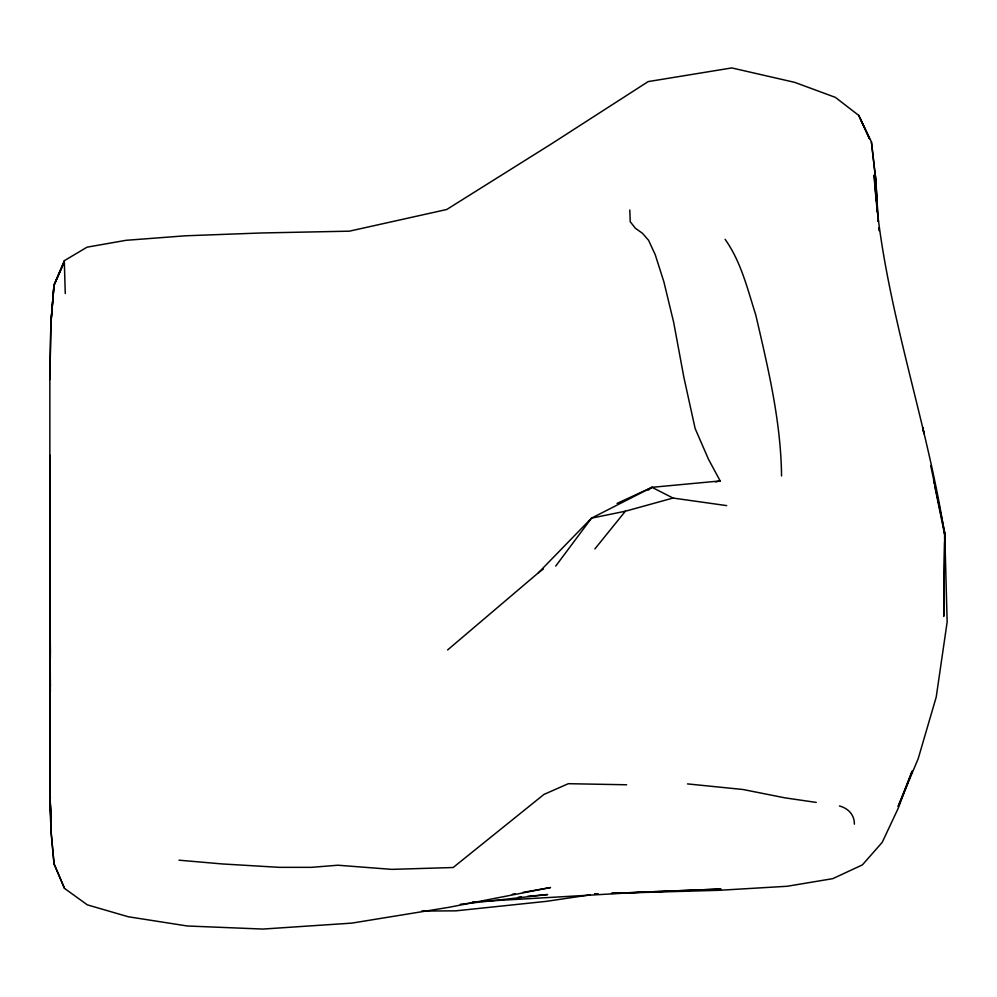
<?xml version="1.0" encoding="UTF-8"?>
<svg xmlns="http://www.w3.org/2000/svg" width="997" height="997" viewBox="0 0 997 997"><rect width="100%" height="100%" fill="white"/><g stroke="black" fill="none" stroke-linecap="round" stroke-linejoin="round"><path stroke-width="1.5" d="M877.435 211.401L876.151 184.084L871.403 141.823L858.729 115.39L835.399 97.382L794.684 82.352L731.786 67.933L648.175 81.592L550.481 144.478L446.718 209.507L349.399 231.167L261.015 232.986L185.305 235.803L126.046 240.314L87.026 247.181L64.306 260.691L65.266 293.529M49.962 683.867L49.85 788.502L50.884 829.666L54 863.701L64.506 888.402L87.35 904.865L128.364 916.779L187.336 925.989L262.872 929.067L351.804 923.122L448.937 907.307L550.531 887.529L523.014 892.39M49.85 483.607L50.024 455.255L49.937 597.315M944.62 541.807L943.723 616.445L944.732 532.485L930.712 465.574M944.658 538.704L944.732 532.485L947.15 622.016L936.22 697.077L918.212 758.605L898.135 806.536L912.043 771.229M49.85 379.545L50.884 323.726L53.988 285.167L64.306 261.837L53.988 285.366L50.884 322.467L49.85 379.408L49.85 788.502L50.884 821.453L50.473 804.828M53.988 285.366L50.884 323.726L50.884 322.467M912.18 771.317L898.185 808.355L882.183 842.39L862.405 864.885L832.782 878.656L787.181 886.271L719.448 890.284L611.46 893.387M53.988 285.167L64.306 260.691M555.69 566.122L591.508 518.141L651.988 487.321L720.183 480.94L708.456 459.181L695.133 428.523L683.83 377.103L673.685 322.392L663.877 281.827L655.228 254.696L648.548 240.277L642.417 233.248L635.363 228.251L630.229 221.695L629.805 209.993M594.885 548.936L625.343 511.224L673.025 498.051L726.701 505.616M447.591 649.957L538.505 572.677L591.508 518.141L625.343 511.224M538.505 572.677L543.44 568.963M648.287 490.1L651.988 487.321L673.025 498.051M617.081 503.385L651.988 487.321M715.634 481.925L720.183 480.94M512.321 894.284L515.374 893.748M590.374 894.832L546.456 901.338L455.791 910.847L421.706 911.059M594.922 894.172L597.951 893.723M460.365 904.279L547.64 894.546L527.612 896.328M518.378 897.138L521.456 896.864M472.354 901.936L475.457 901.762M481.663 901.388L638.628 892.34L721.018 889.037L629.281 892.639M612.158 893.187L623.063 892.838M594.511 893.885L597.589 893.786M626.615 784.776L568.327 783.692L543.901 794.459L453.149 867.515L391.796 869.372L337.833 865.222L311.5 867.34L279.185 867.34L222.206 863.938L178.974 860.187M687.506 783.904L742.977 789.499L784.863 797.837L816.256 802.423M839.424 806C848.036 808.143 854.579 814.836 854.379 824.17M725.118 239.342C741.107 261.812 747.526 289.13 755.776 315.002C768.064 367.93 780.95 421.32 781.548 475.943M858.729 115.39L869.496 138.782L860.536 119.241M64.506 888.402L54.075 864L50.909 829.803L49.85 783.941M924.02 433.633L922.736 427.551L923.982 433.608M933.591 480.517L934.214 483.533M934.825 486.561L944.745 534.978C925.901 414.067 881.485 297.966 874.132 175.173L875.615 192.109M878.419 221.571L875.416 176.157L871.403 141.823M875.889 195.188L876.425 201.357M876.824 205.98L877.36 212.137M877.908 218.293L878.17 221.384M878.818 227.615L879.018 230.643M875.416 176.157L876.65 199.064M876.899 203.65L877.298 211.289M49.85 779.118L50.336 798.784M50 595.284L50.349 657.908M50.186 671.617L50.349 691.644M50.349 653.534L50.037 593.676L50.311 686.709L49.962 592.33"/></g></svg>
